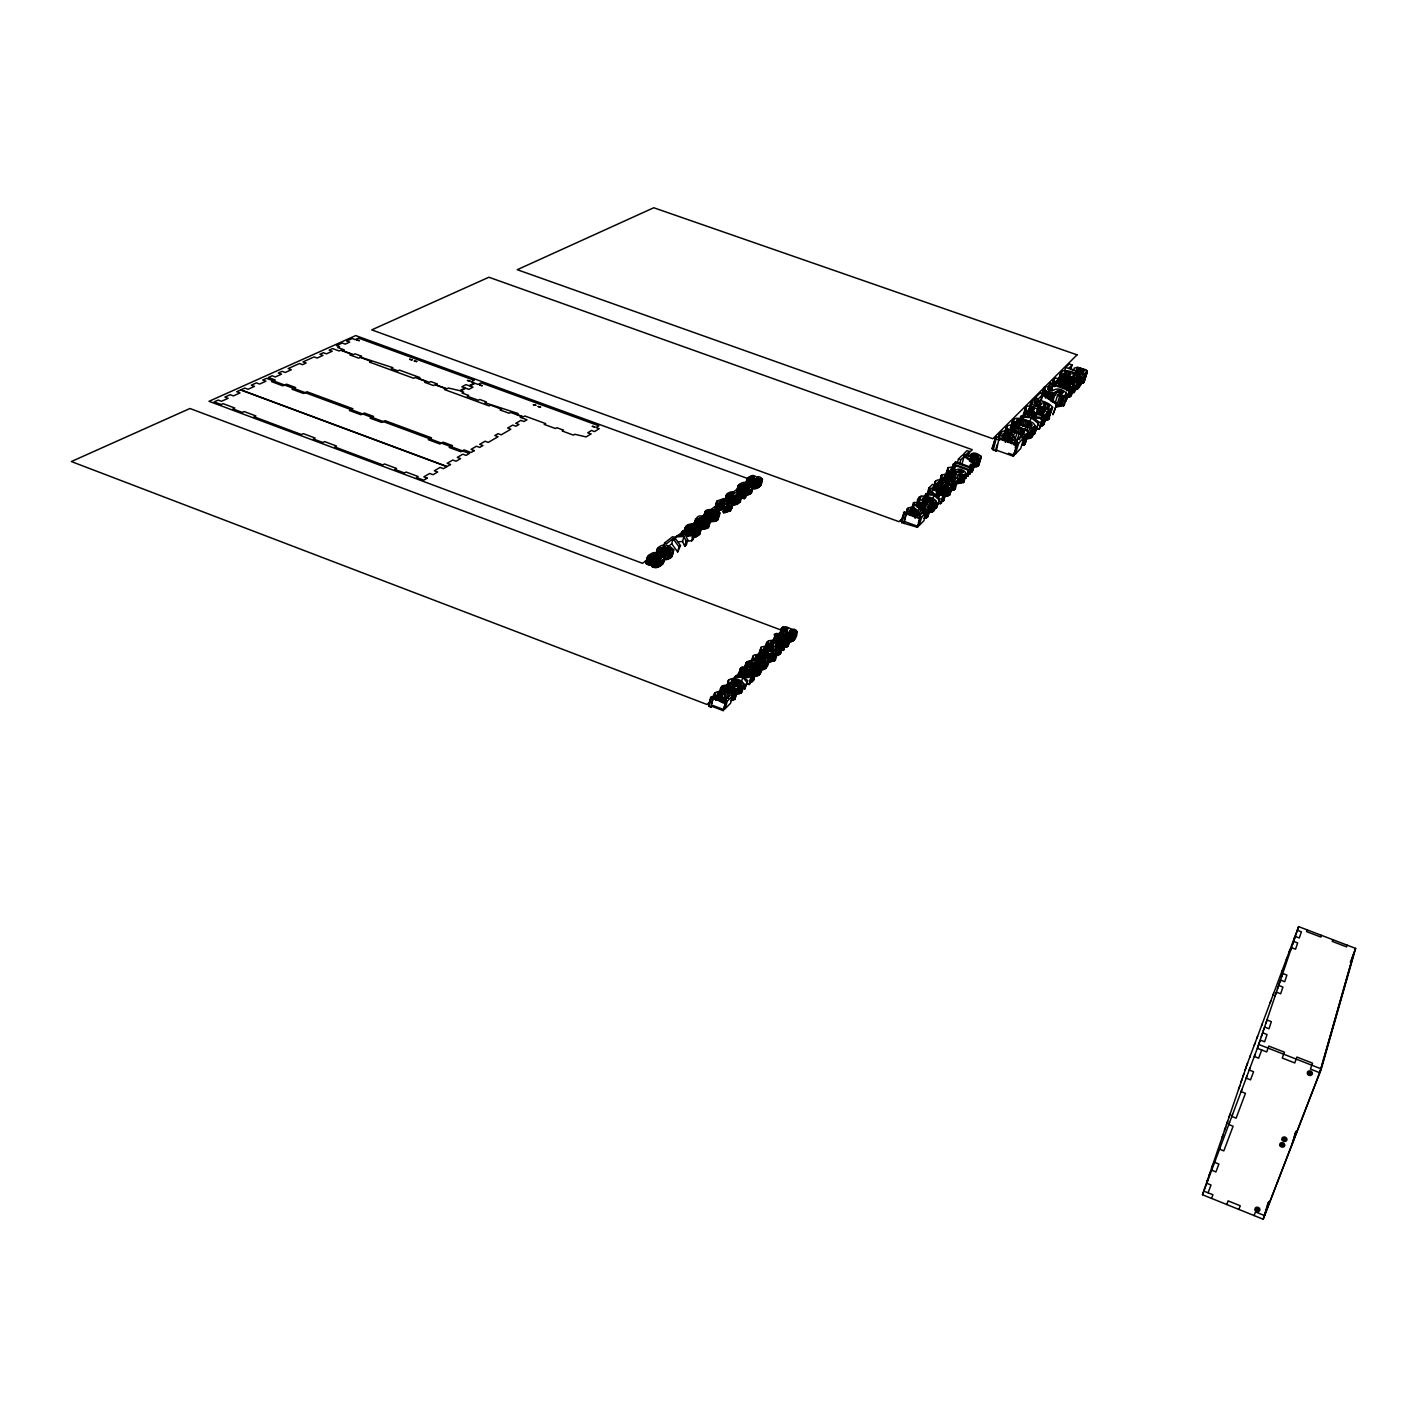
<?xml version="1.0" encoding="UTF-8"?>
<svg xmlns="http://www.w3.org/2000/svg" width="1427" height="1427" viewBox="0 0 1427 1427"><rect width="100%" height="100%" fill="white"/><g stroke="black" fill="none" stroke-linecap="round" stroke-linejoin="round"><path stroke-width="1.5" d="M745.643 492.279C742.807 496.114 732.372 492.333 738.936 488.623M768.6 659.363C765.942 665.178 755.579 661.682 752.796 657.151L754.169 654.993L758.094 654.404L758.861 655.492L756.06 655.938L755.186 657.722L759.307 660.416C756.346 656.581 763.195 655.439 765.639 656.955C772.435 658.846 767.066 671.689 760.555 669.495M739.989 495.419C724.488 507.727 741.915 484.431 739.132 498.986M763.053 651.693L764.051 648.108L767.637 649.463C771.436 646.003 777.626 649.927 777.305 653.102L775.307 660.273L768.814 662.11L767.565 661.04L769.563 653.851L773.345 652.71L768.832 651.015C766.674 653.566 759.146 651.996 761.108 648.09L758.326 654.975L759.628 658.222L761.626 651.033M754.598 676.237C768.261 674.579 759.77 656.135 748.247 661.254C741.184 664.59 753.741 670.03 756.007 665.107L755.133 662.788L758.45 664.393L759.378 666.409L755.65 667.818L754.633 671.457M692.791 524.815L687.975 526.902L688.331 529.132L690.953 530.434C689.687 525.065 700.657 523.299 701.62 528.311C698.641 533.948 687.029 533.662 685.388 527.294L687.921 524.672L692.487 523.62L691.917 528.186M926.48 512.168L921.699 516.966L916.455 513.97L915.385 509.921C913.851 507.37 907.572 508.761 910.533 511.936L908.214 511.776L907.233 509.047C912.745 504.088 918.524 510.474 920.165 515.129L924.018 511.276L926.48 512.168L923.965 520.659L919.184 525.493L917.775 524.922M724.488 499.646L720.92 500.966L724.131 502.143C726.361 498.826 736.439 500.502 731.819 504.98L732.782 505.319L730.606 505.907L728.02 511.579L723.81 512.828L722.954 511.758L724.274 506.817L728.751 505.229L724.72 503.749L723.418 508.672C718.976 512.347 700.033 505.247 707.328 515.361C731.819 519.571 710.396 510.616 717.103 500.948L723.846 498.576L723.614 502.91M946.065 486.821L949.758 485.198L944.656 482.076C949.633 488.052 933.062 486.393 935.541 481.131C940.375 476.368 960.353 486.803 947.296 487.927L946.065 486.821L944.852 490.959M944.835 496.204L949.508 495.169L952.059 485.144M667.015 550.697L667.907 547.237L671.243 549.663L670.244 551.732L665.945 553.194L663.073 563.594L660.416 565.966L656.081 567.589L652.193 566.751L653.227 559.152C640.652 561.935 653.53 547.344 658.15 554.728C671.939 552.071 660.344 567.232 653.013 560.847L652.888 560.062M666.908 553.319L666.855 554.229L668.692 547.469M774.237 642.542C762.642 650.355 776.217 632.946 773.238 646.11C799.37 653.887 764.48 628.522 765.621 647.965M743.592 668.157L741.576 675.453C751.423 680.019 746.375 659.524 742.504 671.207L740.559 671.136C737.991 660.237 768.903 673.722 749.692 675.096L748.676 673.954L747.677 677.611M710.468 520.712C692.256 535.464 690.686 504.623 710.468 520.712L708.06 527.847L700.354 529.274M717.817 513.06C716.408 517.127 707.846 516.146 707.114 512.079C712.608 506.728 723.346 512.543 715.676 521.194L710.022 521.568M782.87 643.131L781.193 645.236C779.659 640.83 786.598 637.958 783.869 634.533L788.061 637.994L784.493 639.296L780.587 653.477L775.289 655.546M696.644 522.389L695.341 527.419L693.95 524.387L695.912 522.443M1041.692 393.923L1044.403 386.913L1050.361 386.325L1052.074 387.573L1048.56 388.358L1053.643 390.16C1058.709 386.878 1065.969 391.319 1067.396 394.976L1064.15 405.357L1056.372 406.802L1059.601 396.367L1067.396 394.976M747.266 669.566L746.018 670.993C750.352 668.942 759.788 671.225 748.676 673.954M767.102 642.596L768.618 644.861L773.238 646.181M1064.471 371.466L1065.719 367.435L1069.215 363.939L1072.087 364.955L1069.108 367.952L1073.978 370.217L1074.139 368.202L1077.492 367.185L1085.893 369.754L1087.231 372.055L1083.735 382.632L1079.615 383.899M1083.735 382.632L1087.089 370.949M727.164 497.006L731.694 497.274C735.369 506.549 749.924 491.423 735.726 492.957C732.872 490.531 727.984 492.101 726.272 495.205C728.698 500.378 721.991 503.285 727.217 497.773M735.797 693.718C738.08 694.414 743.735 693.201 741.112 689.972M743.806 684.728C742.664 679.234 731.302 676.041 728.127 680.929C729.268 684.229 733.264 685.263 736.314 686.066C742.718 688.831 746.66 679.216 741.772 692.113M730.57 700.514L735.083 698.802L734.441 696.644L736.475 689.223C731.873 684.55 718.994 682.052 719.922 692.47M736.475 689.223L737.135 691.382L734.673 699.408M1078.17 376.55L1079.436 372.518L1084.413 370.913C1083.432 367.863 1074.906 367.114 1076.903 371.43L1065.719 367.435M749.318 478.758C751.173 485.537 759.057 471.731 749.318 478.758L748.016 485.965C746.606 491.637 733.05 488.284 740.221 483.807C746.963 478.527 760.145 489.639 746.82 490.656L745.518 495.49L751.369 493.118L752.083 487.071M796.748 631.501C796.944 638.618 775.485 630.181 782.995 627.131C787.615 625.436 789.969 630.056 794.304 629.236C800.583 631.519 794.571 644.094 788.328 641.472L790.308 634.426M721.438 686.886C722.704 692.541 731.98 694.45 736.724 691.97M1060.743 379.332L1056.515 380.563L1063.008 384.541C1057.621 378.191 1072.48 380.403 1074.37 384.273C1070.892 390.659 1058.281 384.648 1053.679 380.51L1053.839 378.904L1055.873 378.066L1060.743 379.332L1058.852 385.486M1066.326 397.241L1070.161 396.724L1071.178 394.512M762.5 479.454C761.768 483.557 752.475 486.161 752.261 481.077C741.808 483.307 750.87 471.623 756.078 476.921C767.476 474.602 760.841 492.832 751.44 487.856M794.411 631.626C790.469 625.008 786.491 638.386 794.411 631.626L791.824 641.472M1072.89 389.5C1080.043 391.729 1085.287 378.155 1079.169 374.855C1074.281 372.233 1068.662 370.199 1063.044 370.717C1056.426 374.249 1071.499 379.778 1073.96 375.337L1072.052 372.893C1076.333 372.715 1081.898 379.19 1074.46 378.066L1073.193 382.133M783.173 638.137C754.223 631.483 806.576 631.822 785.456 640.384L784.493 639.296M716.425 700.033L717.442 696.287C720.528 684.246 721.812 701.531 727.235 701.121L732.622 695.77L730.428 694.931L726.075 699.248L724.577 697.518L724.88 694.075C721.331 688.956 711.645 691.471 713.268 698.98M783.459 647.483L787.151 646.823L788.275 644.433M651.55 565.288L651.871 564.396C649.517 566.02 643.684 563.772 646.984 560.811M1045.206 408.176L1046.847 409.513C1062.277 408.3 1038.25 396.831 1032.31 400.684C1028.296 405.464 1042.12 409.46 1044.76 405.232L1042.834 402.61C1047.489 402.414 1052.965 409.353 1045.206 408.176L1043.904 412.421M664.607 558.403L665.107 559.652C668.442 559.919 675.06 556.369 671.118 552.802M667.907 547.237C670.387 554.425 652.175 554.015 658.578 547.469C665.91 539.781 682.267 552.891 666.463 554.461L665.945 553.194M759.681 674.311L762.571 662.253M714.784 693.361L715.266 696.233L717.442 696.287M973.071 466.95L977.566 466.397L978.44 463.811M972.465 455.498L972.661 457.05L970.895 457.211L963.778 453.804L967.024 450.629L969.325 451.449L966.543 454.161L970.36 456.051L970.253 455.07C974.302 448.684 988.287 459.886 975.479 458.977L974.641 457.96C985.825 457.264 968.665 449.38 971.163 459.94M1258.596 1209.365L1257.9 1208.063M663.073 563.594L662.717 560.615M740.738 667.907L738.151 677.504L739.935 674.382M645.932 562.72L647.394 556.887M646.021 563.255L647.733 556.245M646.342 563.754L648.322 555.585M648.233 558.367L649.124 554.889M646.877 564.164L648.233 558.938M647.644 564.521L648.982 559.295M648.661 564.789L649.998 559.562M650.213 559.081L651.104 555.602C659.506 549.734 654.797 563.576 653.12 567.25M649.695 564.86L651.033 559.634M651.408 558.26L652.3 554.782M650.766 564.735L653.405 554.3M653.084 559.366L654.422 554.158M651.675 566.091L653.227 559.152M653.548 559.402L654.886 554.193M652.193 566.751L653.548 561.507M654.012 559.527L655.35 554.318M654.832 557.975L657.258 548.86M655.1 558.207L655.992 554.746M656.206 554.229L657.793 548.164M656.634 554.764L657.508 551.304M657.704 550.911L658.578 547.469M654.065 567.518L655.403 562.274M655.689 561.114L656.581 557.636C673.045 550.697 649.927 568.642 656.581 557.636M657.276 555.228L658.168 551.767M655.047 567.625L656.402 562.381M656.67 561.881L658.025 556.655M658.168 555.638L659.06 552.178M659.524 551.732L660.398 548.271L665.571 546.719L665.25 551.874M656.081 567.589L657.437 562.345M659.113 555.924L660.005 552.463M659.345 556.066L658.008 561.293L659.791 561.132M660.665 550.983L661.539 547.54M657.169 567.411L658.507 562.167M658.614 561.132L660.986 552.606M659.22 561.096L660.558 555.888M661.45 552.195L662.788 547.023M658.257 567.072L659.595 561.828M660.237 559.402L662.003 552.624M663.698 546.398L664.59 542.973L672.616 536.677L674.579 537.408L680.501 545.613L677.647 551.981L671.725 543.741L673.062 538.603L678.984 546.826L677.647 551.981M660.772 559.545L661.664 556.084M662.788 551.928L664.126 546.755M659.345 566.59L660.683 561.364M662.146 555.959L663.038 552.499M660.416 565.966L661.753 560.74M663.18 555.709L664.072 552.249M664.233 551.892L665.571 546.719M661.468 565.181L662.824 559.955M664.161 555.335L665.053 551.874M665.178 551.036L666.052 547.593M662.396 564.361L664.625 555.852M665.089 554.853L665.981 551.393M663.501 562.88L665.018 556.994M665.963 554.247L666.855 550.786M665.107 559.652L667.711 549.93M666.855 559.42L668.193 554.229M669.941 548.075L668.603 553.23L667.354 552.624M669.923 552.267L670.815 548.824M668.407 558.992L669.762 553.801M670.351 553.105L671.243 549.663M674.222 540.405L676.755 535.714L683.462 535.25L681.838 531.718L683.462 530.452L685.549 535.071L694.574 534.412L692.969 535.696L686.012 536.195L687.689 539.905L686.351 545.007L684.728 546.327L682.588 541.475L683.908 536.374L675.114 536.998M669.798 558.385L671.136 553.194M670.993 557.582L672.349 552.392M671.778 556.815L673.651 549.234M672.26 556.031L673.776 550.055M680.964 535.107L681.838 531.718M682.588 533.841L683.462 530.452M685.834 526.331L684.122 533.341L685.388 527.294M686.762 525.404L684.675 534.358L686.779 535.946L688.099 530.88M685.21 534.947L686.53 529.863M685.905 535.464L687.975 526.902M687.814 529.488L688.706 526.117M688.224 530.63L689.544 525.582M684.728 546.327L686.066 541.208L687.689 539.905M690.507 525.172L689.187 530.238L691.471 529.863M687.796 536.391L689.116 531.308M690.276 529.97L691.596 524.922M691.613 526.991L692.487 523.62M689.776 535.179L690.65 531.789M690.989 530.505L691.881 527.134M691.292 535.482L692.933 528.543C695.698 524.726 702.245 527.152 698.053 532.093M693.879 525.136L695.645 518.661M694.093 525.921L695.413 520.891M692.737 531.201L693.629 527.829M695.003 523.013L695.877 519.678M693.397 532.217L694.717 527.169M694.592 526.706L695.912 521.676M692.773 535.607L693.665 532.217M686.423 541.172L691.631 540.797L692.969 535.696M694.628 531.825L695.948 526.777M696.893 523.709L698.195 518.697C718.53 513.934 700.318 532.253 698.195 518.697M695.127 532.182L693.237 539.495L691.631 540.797M696.751 526.367L698.855 518.286M695.859 531.718L697.179 526.67M699.605 517.965L698.302 522.978L705.866 524.119M692.327 537.301L695.217 537.016L697.749 526.741M696.947 531.932L698.267 526.884M699.159 522.764L700.461 517.751M697.357 532.128L698.677 527.08M695.217 537.016L696.519 536.623L698.98 527.33M700.122 522.657L701.442 517.644M699.355 527.33L700.247 523.959M696.519 536.623L699.034 530.987M701.156 522.657L702.459 517.644M697.714 536.053L700.14 530.238M700.8 527.598L701.674 524.244M702.173 522.746L703.475 517.751M704.974 511.776L703.582 517.484L705.33 511.098M698.802 535.303L700.978 528.846M704.242 516.592L705.99 510.438M699.533 534.626L701.638 527.722M703.19 522.96L704.51 517.965M704.742 517.377L705.616 514.059M701.834 529.399L703.172 524.369M704.207 523.281L706.365 514.755M706.989 514.451L707.863 511.134M703.386 529.363L704.706 524.333M707.631 514.041L708.488 510.723M705.134 523.673L707.328 515.361M708.363 513.72L709.237 510.42M706.294 522.443L707.168 519.107M704.831 529.185L706.151 524.155M706.847 522.924L707.721 519.589M707.667 519.232L708.559 515.896M710.093 510.206L708.791 515.183L713.785 515.7L715.088 510.741M707.221 523.441L708.095 520.106M706.08 528.882L707.4 523.852M709.736 515.076L711.056 510.099M709.041 519.642L709.915 516.324M707.168 528.418L709.736 519.143M710.753 515.058L712.055 510.099M708.06 527.847L709.397 522.835M708.72 527.169L711.342 516.592M711.752 515.165L713.072 510.206M712.769 515.379L714.071 510.42M711.502 521.693L712.804 516.717M715.248 508.44L717.103 500.948M715.409 508.904L716.8 502.429M715.765 509.332L717.799 501.216M713.018 521.676L714.338 516.681M714.695 516.092L715.997 511.134M716.3 509.707L717.603 504.783L716.711 503.981M715.409 516.52L716.729 511.562M717.014 510.045L717.603 504.783M714.445 521.497L715.748 516.52M718.762 505.158L719.636 501.876L722.793 503.035L719.315 503.999L719.636 501.876M716.408 515.343L717.282 512.025M717.781 510.26L719.083 505.336L724.72 503.749M716.764 515.843L717.638 512.543M718.566 510.367L719.868 505.443M719.351 510.367L720.653 505.443M715.676 521.194L718.066 515.789M718.387 514.897L719.262 511.597M721.723 503.481L722.579 500.217M716.746 520.766L719.761 512.347M720.136 510.26L721.456 505.319M717.638 520.195L719.993 513.131M720.956 510.028L722.258 505.104M722.972 501.84L723.846 498.576M721.759 509.689L723.079 504.766M724.898 500.609L726.539 494.652M725.023 501.091L727.021 494.081M725.344 501.519L726.646 496.632M726.414 498.344L727.716 493.474M726.575 502.215L727.877 497.327M723.81 512.828L725.13 507.887L724.274 506.817M728.698 497.381L729.554 494.134C739.775 489.515 726.521 501.198 729.554 494.134M727.931 500.841L728.805 497.577M725.273 512.578L726.575 507.637L730.606 505.907M727.288 505.033L728.145 501.769L730.963 502.803L730.018 504.32L726.022 502.857L728.145 501.769M729.732 496.685L730.588 493.439M728.894 500.913L729.75 497.648M728.252 504.926L729.126 501.662M730.267 497.898L731.552 493.028M726.664 512.15L727.984 507.227M728.715 504.98L729.589 501.715M729.857 500.806L730.713 497.559M729.161 505.104L730.035 501.84M731.177 497.773L732.461 492.904M730.606 501.305L731.462 498.059M728.02 511.579L729.322 506.639M730.749 502.001L731.623 498.754M731.605 497.827L732.907 492.957M732.015 497.934L733.317 493.064M732.39 498.112L733.674 493.243M731.284 502.589L732.14 499.325M733.068 496.685L733.924 493.439M732.8 500.181L733.656 496.917M733.014 499.771L731.195 509.207L733.032 502.001M729.286 510.83L730.285 511.187L731.587 506.264M733.353 500.877L734.655 495.99M731.641 508.565L733.888 500.021M732.782 505.319L730.285 511.187M736.617 491.602L738.134 485.626M731.712 504.676L733.478 505.033L735.904 495.151M736.831 492.119L738.58 485.037M737.955 489.265L739.24 484.449M737.242 492.6L738.526 487.766M733.478 505.033L735.726 500.128M734.602 500.021L737.063 494.67M737.866 493.028L739.15 488.177M737.616 494.545L735.761 499.539M734.423 505.015L736.689 499.985M736.849 499.379L738.151 494.509M738.704 493.385L740.934 485.18L745.5 483.896L744.091 493.225M737.367 499.432L738.669 494.563M735.387 504.873L737.67 499.7M738.294 497.952L739.168 494.705M739.578 493.653L741.915 484.538M738.722 498.148L739.578 494.901M736.35 504.587L738.615 499.307M738.99 498.38L739.864 495.133M740.47 493.796L743.003 484.128M737.313 504.195L739.543 498.772M741.38 493.813L742.664 488.979M738.241 503.66L740.452 498.112M744.198 483.914L742.914 488.73L744.216 488.712L747.195 478.509M739.15 503L742.147 495.026M742.308 493.724L743.61 488.89M739.953 502.286L742.254 495.561M743.217 493.528L744.519 488.694M746.143 483.2L747.641 477.956M742.379 498.023L745.162 491.976L747.017 492.654L745.715 497.506L744.234 498.701L742.379 498.023L743.877 496.828L746.178 487.98M744.716 489.479L746 484.663M746.464 483.628L748.301 477.385M746.981 483.985L747.837 480.792M745.411 492.779L746.927 487.463M744.234 498.701L747.017 492.654M746.803 489.943L747.641 484.395M749.264 481.22L750.103 478.027M748.586 484.538L749.443 481.345M749.817 482.148L751.101 477.367M748.372 484.591L749.55 485.144L748.247 489.96L747.088 489.407M749.514 484.627L750.37 481.416M747.07 495.312L748.372 490.478M750.763 481.755L752.029 476.975M750.013 486.125L751.315 481.327M749.086 490.62L749.55 485.144M751.637 481.63L752.921 476.868M748.462 494.955L749.746 490.121M746.82 490.656L746.267 489.55L750.834 487.285L753.331 476.903M751.351 485.679L752.207 482.487M752.457 481.791L753.741 477.028M753.242 480.364L754.098 477.189M749.674 494.455L750.959 489.622M751.868 486.25L752.725 483.057M753.492 480.578L754.348 477.385M752.457 486.268C753.741 470.214 767.887 483.878 753.741 481.47M750.709 493.778L751.993 488.944M752.457 486.589L753.741 481.791M751.672 491.031L753.581 483.485M751.369 493.118L753.135 486.928M754.259 483.04L755.115 479.847M753.135 488.533L754.437 483.735M755.008 483.824L756.292 479.044M754.027 488.64L755.311 483.842M754.937 488.64L756.221 483.842M756.132 483.361L757.416 478.58M756.667 483.236L757.951 478.473M755.864 488.498L757.166 483.699M757.184 483.218L758.468 478.437M757.701 483.254L758.986 478.491M756.809 488.23L759.467 478.616M759.021 482.005L759.877 478.812M757.737 487.856L759.021 483.057M759.289 482.237L760.145 479.044M758.629 487.338L759.913 482.54M759.503 486.696L760.805 481.916M761.197 481.666L762.054 478.491M760.27 486.036L762.375 478.937M708.541 705.009L711.467 696.626L726.129 702.227L723.186 710.628L710.967 705.955L711.092 707.186L708.987 706.383L709.433 704.135M708.916 705.723L710.575 697.5M708.987 706.383L711.467 696.626M711.467 704.064L712.483 700.318M711.092 707.186L713.001 698.445L725.237 703.101L726.129 702.227M713.732 698.927L715.337 692.612M715.533 699.676L717.496 693.451M716.229 700.407L718.263 692.933M717.175 700.14L719.208 692.666M719.797 693.13L721.848 686.316M718.191 700.14L720.225 692.666M720.51 691.97L721.527 688.26M720.51 693.254L722.544 685.816M721.027 692.755L722.044 689.027M719.208 700.389L721.241 692.916M722.437 689.187L723.453 685.477M719.993 700.818L722.847 689.83M722.972 690.846C721.937 683.355 735.119 686.298 734.53 691.132C731.427 692.969 723.418 691.221 723.988 687.118M720.903 699.498L722.437 693.897M723.471 690.49L724.488 686.762M720.671 701.781L722.437 694.931M722.829 694.289L723.846 690.561M721.188 700.603L722.205 696.858M724.095 690.24L725.112 686.53M721.366 701.263L722.383 697.518M724.381 691.952L725.897 686.387M721.723 701.923L722.758 698.178M724.042 694.967L725.059 691.239M725.308 691.917L728.626 679.698M727.324 685.335L728.323 681.624M722.99 703.154L724.006 699.408M727.824 686.084L728.84 682.391M727.841 686.423L724.452 699.319L725.986 699.819L728.02 692.38M727.378 692.166L729.643 683.176M723.186 710.628L725.986 700.568M728.483 692.452L730.642 683.908M730.874 683.622L731.873 679.912C755.275 682.231 728.483 690.775 731.873 679.912M731.641 683.479L732.657 679.787M723.935 708.077L725.184 708.63L727.235 701.121M728.038 698.338L731.141 687.279M732.55 683.444L733.567 679.751M733.478 680.84L735.565 676.095L741.826 676.202L738.901 672.83L739.971 671.796L743.77 676.202L752.19 676.309L750.156 683.658L744.769 684.657M730.678 693.29L732.212 687.725M733.068 685.37L734.584 679.823M732.087 691.917L733.103 688.206M734.12 685.549L735.636 680.001M731.088 698.659L732.622 693.058M732.818 692.416L734.798 685.709M732.622 695.77L730.57 703.243L725.184 708.63M733.389 692.951L734.406 689.241M735.208 685.816L736.724 680.287M737.884 676.505L738.901 672.83M738.044 676.648L740.238 668.567M731.944 700.461L734.762 689.758M738.954 675.453L739.971 671.796M736.332 686.209L737.848 680.679M739.561 674.793L740.559 671.136M740.952 670.726L741.951 667.069M733.086 700.247L735.137 692.808M737.902 684.817L738.918 681.125M733.995 699.908L737.83 686.298M741.255 674.15L742.861 668.692M735.083 698.802L737.224 690.722M738.794 685.281L739.81 681.589M737.313 693.79L739.347 686.387M739.525 685.781L740.542 682.088M742.361 675.167L744.359 667.854M744.876 666.962L745.875 663.323M744.876 667.515L746.107 662.77M740.078 686.316L741.095 682.623M743.199 675.132L746.571 662.217M741.184 682.784L742.7 677.272L734.477 677.147M738.669 693.736L740.702 686.333M745.483 668.621L747.32 661.664M744.091 675.346L746.089 668.05M746.089 669.12L747.088 665.464M739.81 693.54L741.844 686.137M744.502 676.469L746.927 668.478M744.769 677.54L746.785 670.226M740.702 693.201L742.736 685.798M741.648 690.757L743.681 683.372M748.337 666.159L749.336 662.52L752.742 662.146C757.951 666.641 744.519 666.73 749.336 662.52M741.38 692.701L743.895 684.086M749.3 665.82L750.299 662.182M746.428 677.201L748.319 671.314M748.854 670.333L749.853 666.694M749.924 667.497L752.85 656.313M747.819 675.988L749.336 670.494M751.868 660.986L753.349 655.564M747.677 680.804L744.591 689.223L747.677 680.804L744.644 677.272L751.137 677.361L752.19 676.309M752.243 661.664L753.242 658.043M749.817 670.547L750.834 666.891M748.854 675.506L750.37 670.03M751.244 667.586L752.742 662.146M749.371 675.399L750.887 669.923M750.763 670.636L751.761 666.98M750.388 673.562L751.405 669.905M752.546 666.57L753.545 662.931M750.923 673.633L752.689 666.962M751.458 673.794L753.545 666.837M750.049 680.554L751.583 675.06M754.758 663.716L755.757 660.095M755.828 659.256L756.827 655.653M749.104 684.71L751.137 677.361M751.975 674.026L754.294 666.605M752.386 674.293L753.385 670.636M752.653 674.579L753.67 670.922M753.955 669.887L754.972 666.248M756.756 659.113L758.094 654.404M752.814 674.882L753.813 671.225M754.294 669.049L755.953 663.038M749.55 682.391L751.066 682.124L753.081 674.81M754.526 669.424L756.096 664.376M755.008 668.746L756.007 665.107M757.862 659.113L761.126 647.002L765.978 646.074L767.03 647.144L766.031 650.712M758.611 656.848L760.591 649.66M759.128 655.278L761.108 648.09M751.066 682.124L752.225 681.66L754.259 674.329M754.223 673.865L755.24 670.208M756.899 664.679L757.898 661.058M758.789 657.33L760.769 650.141M755.828 669.12L757.345 663.662M759.128 657.793L761.108 650.605M754.223 676.166L755.222 672.527M752.225 681.66L756.613 668.96L755.65 667.818M753.188 680.929L756.149 671.796M757.434 668.032L758.45 664.393M760.787 656.812L762.286 651.425M759.824 661.914L760.823 658.293C765.746 654.618 768.315 662.734 761.626 661.058L760.823 658.293M756.114 676.184L759.182 665.16M760.609 661.379L761.608 657.776M761.626 657.169L763.106 651.782M760.092 665.642L761.108 662.021M763.944 652.05L761.626 661.129M757.398 675.934L759.414 668.657L761.697 667.051M759.735 670.44L760.734 666.801M763.249 657.597L764.747 652.21M765.871 647.448L767.351 642.096M758.45 675.524L760.466 668.228M766.317 646.93L767.797 641.579M762.749 661.129L763.748 657.526M765.996 649.41L768.368 641.115M759.253 674.917L761.84 666.409M764.016 657.669L765.514 652.264M763.302 661.236L764.301 657.633M766.477 649.838L767.976 644.469M764.747 657.615L766.245 652.228M763.855 661.414L764.872 657.811M767.137 650.23L768.618 644.861M761.929 669.566L763.944 662.324M764.337 661.629L765.336 658.025M765.443 657.472L766.941 652.068M764.711 661.878L767.619 651.818M767.94 650.587L769.438 645.218M763.177 669.477L765.193 662.235M766.852 658.186L768.832 651.015M770.402 645.022L771.383 641.472M768.957 650.89L770.437 645.521M764.266 669.209L766.281 661.985M771.24 644.986L772.239 641.419M765.175 668.799L767.976 658.311M770.419 649.249L771.401 645.664M771.686 645.058L772.667 641.49M771.115 648.215L772.096 644.629M765.942 668.211L768.386 658.828M772.132 645.2L775.2 634.462M771.311 649.231L775.628 633.945M772.881 645.593L773.88 642.043M772.168 649.035L773.166 645.468M774.13 641.865L776.324 633.41M768.814 662.11L770.812 654.904L769.563 653.851M774.718 642.346L776.199 637.031M772.667 650.427L773.648 646.841M770.134 661.985L772.15 654.779L777.305 653.102M775.485 642.792L776.984 637.477M772.756 653.405L773.755 649.838L769.759 650.266L774.219 651.943L773.755 649.838M773.131 653.637L774.13 650.07M777.305 637.78L778.304 634.248L781.568 633.909C786.669 638.172 773.773 638.244 778.304 634.248M771.347 661.7L773.345 654.511M775.467 647.359L776.466 643.791C787.044 642.275 771.329 651.693 776.466 643.791M776.449 643.202L777.929 637.887M778.214 637.459L779.196 633.927M779.927 633.713L781.39 628.433M772.435 661.254L774.433 654.065M775.913 648.768L778.892 638.19M779.766 635.158L781.818 627.934M775.36 651.8L777.911 643.363M778.821 639.118L781.55 630.324M773.398 660.665L775.414 653.477M780.908 632.75L782.371 627.47M776.93 648.714L779.82 638.404M781.033 634.266L782.995 627.131M775.664 654.083L777.287 648.393M775.325 656.919L776.841 651.015M777.447 648.803L778.946 643.452M780.087 639.207L781.568 633.909M774.504 661.076L776.502 653.887M779.748 642.043L780.73 638.493M781.675 634.658L782.674 631.126M776.199 655.617L779.499 643.613M782.87 632.197L783.851 628.683C792.128 625.097 783.548 635.122 783.851 628.683M778.981 647.394L779.98 643.845M781.372 638.208L782.353 634.658M780.141 643.809L781.621 638.475M782.495 634.997L784.582 628.13M777.091 655.546L779.088 648.393M779.338 647.644L780.337 644.094M781.764 638.904L782.763 635.372M779.588 647.929L780.587 644.362M780.961 643.684L782.442 638.368M784.368 631.34L785.349 627.826M777.947 655.368L779.927 648.215M778.714 655.047L780.712 647.912M785.189 631.305L786.17 627.791M781.051 647.252L784.672 634.783M785.617 631.376L786.616 627.862M779.427 654.618L781.425 647.483M781.051 649.499L784.85 636.05M786.063 631.519L787.062 627.987M780.07 654.065L784.779 636.745M786.491 631.697L787.472 628.183M785.938 634.159L786.919 630.627M783.352 645.058L784.333 641.508L786.42 642.293L783.423 650.409L781.336 649.624M784.547 640.687L786.027 635.39M786.812 631.911L787.793 628.397M786.223 635.943L787.205 632.429M783.958 645.7L785.456 640.384M786.652 636.603L787.633 633.071M786.116 639.617L787.115 636.085M787.829 636.817L783.423 650.409M788.489 634.302L789.488 630.788M1309.415 1073.728L1309.469 1074.638L1310.129 1072.854M789.363 633.642L790.344 630.11M788.382 637.655L789.363 634.123M786.152 647.216L788.15 640.117M789.809 635.033L791.272 629.753M787.151 646.823L789.131 639.724M790.29 634.961L791.771 629.682M790.79 634.979L792.27 629.699M787.918 646.253L791.218 634.605M788.31 645.7L790.415 638.012M791.307 635.069L792.788 629.789M790.13 641.722L792.11 634.658M792.342 633.463L793.323 629.949M792.823 633.677L793.804 630.163M791.004 641.651L792.984 634.605M793.18 633.927L794.161 630.413M793.537 634.48L794.411 630.68M792.591 641.187L794.571 634.123M793.287 640.759L795.267 633.713M796.32 630.484L794.411 639.653M793.911 640.224L796.641 630.984M926.462 496.186L928.923 487.891L932.473 484.413L934.863 485.269L931.831 488.248L935.791 490.264L935.72 489.193C940.108 482.219 954.734 494.259 941.089 493.367L940.25 492.279C953.129 489.461 933.187 484.484 936.95 495.472M1309.13 1074.513L1309.701 1073.015M1309.611 1073.318L1308.256 1072.783L1309.808 1072.729M1043.601 387.698L1044.725 388.09C1044.261 392.603 1052.52 394.28 1055.73 391.943L1062.116 394.191L1057.621 395.101L1055.035 403.431M1282.909 1143.741C1280.394 1148.842 1282.944 1141.332 1283.676 1145.257M1284.193 1139.37L1282.962 1138.55L1284.193 1139.37C1283.051 1141.457 1286.316 1137.248 1284.532 1139.335M1319.904 1072.016L1353.295 954.966M1354.294 951.952L1319.832 1072.747L1310.432 1069.073L1312.519 1063.169L1296.875 1057.05L1294.788 1062.954L1282.284 1058.049L1284.389 1052.163L1268.817 1046.08L1266.712 1051.949L1257.365 1048.292L1298.624 926.622L1355.65 948.402L1321.313 1068.93L1263.216 1219.247L1202.479 1194.738L1247.626 1062.919M1281.874 1146.309C1283.016 1143.723 1279.448 1143.384 1283.569 1145.542M1282.588 1144.4L1280.786 1144.204M1258.828 1209.775C1258.65 1208.437 1255.635 1212.29 1257.383 1208.937M1292.22 1143.669L1295.662 1132.093M1292.862 1141.975L1295.966 1131.29M900.972 521.301L904.272 511.972L920.718 517.947L917.418 527.294L901.686 522.621L901.775 520.516M901.489 521.979L904.272 511.972M901.686 522.621L904.183 514.059L903.469 512.757M905.984 513.31L907.233 509.047M906.43 512.614L907.679 508.369M904.308 520.159L906.199 513.756L919.933 518.75L920.718 517.947M906.983 512.204L908.214 507.958M904.058 523.477L906.199 513.756M909.588 513.06L910.818 508.797M909.891 514.969L913.476 502.732C941.891 500.11 926.694 520.623 913.476 502.732M912.228 508.779L914.118 502.304M910.979 515.022L912.834 508.654M912.905 509.546L914.154 505.301M912.103 515.308L913.976 508.94M913.012 515.753L914.885 509.385M913.512 516.289L915.385 509.921M917.329 503.66C916.241 492.921 927.621 495.722 933.169 498.754C940.215 501.323 935.131 515.004 927.871 511.901M914.332 515.147L915.581 510.902M917.668 503.142L919.505 496.846M914.279 516.306L915.528 512.043M918.274 502.839L919.184 497.363M914.404 516.949L915.652 512.685M917.507 507.227L918.738 503.017C945.744 510.902 905.86 508.601 918.738 503.017M914.707 517.591L915.973 513.328M918.952 503.588L921.039 496.132M915.206 518.233L916.455 513.97M918.596 507.352L919.826 503.125M916.758 514.451L918.007 510.206M916.955 515.272L918.203 511.009M917.454 514.541L919.327 508.19M919.737 507.566L920.986 503.356M922.52 501.305L923.768 497.113C950.061 502.679 916.562 505.247 923.768 497.113M1347.07 945.12L1346.553 946.868L1332.247 941.392L1332.782 939.679M920.95 507.887L922.181 503.66M919.166 515.093L921.039 508.743M923.483 501.323L924.732 497.113M922.217 508.315L923.465 504.088M924.964 497.952L926.194 493.778L932.83 494.17L929.155 490.87L930.101 489.943L934.863 494.277L943.764 494.777L941.285 503.107L936.933 503.856M924.571 501.43L925.802 497.238M918.399 522.781L920.29 516.378M917.418 527.294L919.933 518.75M921.467 513.399L922.716 509.171M923.412 508.779L924.66 504.569M925.713 501.644L926.944 497.452M927.925 495.044L929.155 490.87M919.184 525.493L921.699 516.966M923.126 513.684L925.695 505.051M928.87 494.099L930.101 489.943M926.284 504.07L928.139 497.773M924.143 515.968L926.016 509.617M928.174 502.375L929.405 498.201M933.793 486.268L935.167 481.63M932.652 490.906L935.541 481.131M923.501 518.09L924.946 518.09L927.443 509.617M929.369 502.857L930.6 498.665M935.416 483.182L933.579 489.39L935.63 482.701M934.114 489.907L935.934 483.717M924.946 518.09L926.123 517.947L928.62 509.493M929.102 507.691L931.617 499.147M934.828 490.406L936.665 484.217M926.123 517.947L930.119 506.924M931.242 503.838L932.473 499.646M927.015 517.662L930.475 507.62M932.687 499.396L933.918 495.223L925.249 494.705L926.194 493.778M927.657 517.234L931.974 503.642L936.397 502.286M935.737 490.888L937.575 484.681M938.235 485.394L939.465 481.274L942.034 481.363C948.384 486.464 932.473 484.467 939.465 481.274M939.911 480.007L941.535 475.227L944.692 474.299L947.314 475.441L946.101 479.526M937.468 489.265L938.681 485.126M940.018 480.792L941.535 475.227M930.903 512.079L933.383 503.66M936.665 494.295L938.038 489.639M940.482 480.863L942.302 474.727M936.522 495.401L938.36 489.193M939.412 485.323L941.838 477.546L941.124 475.922M1263.216 1219.247L1268.211 1202.319M1268.906 1201.48L1264.625 1215.608L1255.475 1211.915L1254.083 1215.554M932.063 511.936L934.542 503.535M938.556 489.622L939.787 485.483M936.772 496.899L939.216 488.623M932.955 511.651L936.023 501.002M940.821 485.465L942.962 478.491L941.838 477.546M933.579 511.223L936.38 501.68M937.86 496.632L940.304 488.355M938.467 496.614L940.928 488.337M941.802 486.25L943.015 482.148M939.091 496.667L941.552 488.391M943.996 479.561L945.209 475.476L947.314 475.441M945.709 474.388L948.224 467.592L953.165 466.968L954.449 468.002L951.488 468.769L955.501 470.214C959.533 467.235 965.651 470.999 966.275 474.085L963.849 482.183L957.356 483.592L959.782 475.459L966.275 474.085M939.787 498.772L936.362 508.083L939.787 498.772L935.969 495.312L943.764 494.777M940.339 494.723L942.177 488.516M944.942 479.472L946.315 474.37M946.422 473.693L948.224 467.592M946.226 475.673L948.384 468.609L947.51 468.306M941.606 492.85L942.837 488.712M948.134 470.054L945.709 478.188L947.796 479.918L950.204 471.784L948.134 470.054L948.384 468.609M945.976 478.651L948.402 470.518M942.23 493.118L944.888 484.93M946.422 479.097L948.83 470.964M942.748 493.385L945.084 485.323M943.764 491.102L945.958 483.628M947.029 479.526L949.437 471.374M943.14 493.706L945.976 484.306M946.993 481.024C946.315 473.996 956.393 475.904 958.32 480.025C954.734 484.591 947.189 480.703 942.962 478.491M940.357 504.052L942.837 495.722M943.443 494.027L944.674 489.889M945.298 489.176L947.136 483.022M940.518 501.698L942.123 501.483L944.585 493.171M952.201 467.985L953.397 463.953L968.897 469.501L965.776 478.295L968.897 469.501M949.33 478.259L951.149 472.159L950.204 471.784M942.123 501.483L943.39 501.038L948.42 483.753M949.347 480.489L950.56 476.404M949.383 481.791L950.596 477.688C955.573 475.744 957.428 482.611 951.203 480.774L949.579 478.669L950.596 477.688M950.846 476.511L952.059 472.444L957.018 471.713L962.048 473.514L958.284 474.406L957.071 478.473M953.753 466.468L955.644 461.759L971.091 467.289L967.988 476.047L971.091 467.289M943.39 501.038L947.207 490.496M950.4 481.595L951.613 477.51M951.72 476.707L952.933 472.64M946.422 496.204L948.884 487.945M952.54 476.796L953.753 472.729M954.449 470.66L955.252 465.559L968.202 470.214M951.595 481.648L952.808 477.563M957.285 462.99L958.48 458.977L962.672 454.892L964.973 455.712L975.319 463.044L972.144 471.838L975.319 463.044M947.724 496.043L950.186 487.784M953.307 476.796L954.52 472.729M953.414 477.688L951.167 486.036M954.003 476.689L955.216 472.622M948.759 495.704L951.22 487.445M952.808 481.969L954.021 477.884M954.057 478.509L955.876 472.408M949.508 495.169L952.344 485.786M953.343 482.183L954.574 478.099M949.847 494.634L953.842 482.058M953.789 482.433L955.002 478.348M955.216 477.795L957.018 471.713M959.604 463.811L960.799 459.815L964.188 456.497L974.552 463.829M949.936 490.139L952.701 490.246L955.145 482.041M952.701 490.246L953.789 490.05L956.251 481.862M961.798 464.488L964.188 456.497M953.789 490.05L957.909 479.008M954.681 489.693L958.231 479.526M958.712 483.539L961.156 475.405M959.943 483.325L962.369 475.191M968.13 455.409L969.325 451.449M960.995 482.968L963.439 474.852M961.923 482.469L964.349 474.335M963.154 482.897L965.58 474.781M969.7 461.189L970.895 457.211M970.966 461.064L972.768 455.088M971.466 461.046L972.661 457.05M971.163 462.526L973.553 454.571M969.7 468.324L970.913 464.31L973.232 465.148L969.932 474.085L973.232 465.148M972.179 462.294L974.57 454.339M972.768 462.277L975.14 454.321M972.857 463.936L975.747 454.375M973.963 462.455L976.353 454.5M973.678 464.952L975.479 458.977M975.783 458.673L976.978 454.696M976.371 458.923L977.566 454.945M976.871 459.173L978.066 455.213M974.873 466.986L977.281 459.012M977.263 459.458L978.458 455.498M976.371 466.807L978.779 458.834M977.566 466.397L980.831 455.873M978.44 465.773L981.17 456.39M978.779 465.309L981.277 456.872M1017.647 444.207L1016.755 445.117L998.989 438.82L996.224 451.324L992.122 448.649L995.475 437.554L996.385 436.644L1017.647 444.207L1013.366 456.212L995.636 449.897L997.312 444.35M996.385 436.644L992.122 448.649M992.853 449.469L995.475 437.554M993.174 450.236L996.207 438.374M998.615 436.947C1001.237 424.675 1014.222 434.575 1016.595 440.836L1020.911 436.359L1024.087 437.5L1018.735 443.066L1015.346 454.125L1013.527 453.394M998.543 437.982L1000.22 432.47M999.185 437.5L1000.844 432.006M999.15 438.981L999.738 433.273M1000.541 435.342L1001.665 431.667M1002.236 437.268L1003.359 433.594L1008.122 433.326L1010.013 434.522L1011.832 439.355L1018.735 443.066M1002.271 439.498L1004.198 433.077M1004.751 432.06L1006.766 425.959L1010.048 425.05L1018.04 426.263L1026.994 430.472L1028.582 432.952L1024.889 444.51L1021.625 445.456M1005.375 430.954L1006.766 425.959M1003.074 440.461L1005.339 432.845M1005.857 430.936L1007.516 425.478M1005.322 433.594L1006.41 426.584M1004.447 440.265L1006.677 432.934M1006.802 432.684L1007.908 429.028L1006.98 428.118M1005.339 442.477L1009.228 429.991L1007.908 429.028M1010.048 430.133L1011.154 426.495C1014.775 426.013 1027.886 428.938 1023.801 433.023C1020.18 433.54 1006.963 430.579 1011.154 426.495M1011.547 425.228C1011.44 413.741 1024.8 419.27 1030.722 421.857C1039.266 423.73 1034.432 440.675 1026.512 438.428M1007.07 441.211L1009.299 433.879M1011.351 426.423L1013.562 419.199M1012.1 425.942L1014.294 418.717M1009.692 434.557L1010.798 430.9L1009.228 429.991M1011.029 430.044L1013.206 419.806M1007.783 441.853L1010.013 434.522M1008.675 441.193L1010.352 435.681M1011.689 431.899L1013.348 426.441M1013.598 425.817L1014.704 422.196L1013.776 421.304M1008.764 442.548L1010.441 437.037M1009.549 441.496L1010.673 437.821M1011.511 435.413L1012.617 431.775L1010.798 430.9M1010.031 442.263L1011.137 438.588M1013.045 432.078L1014.722 426.619M1015.525 423.89C1016.06 415.596 1030.419 420.894 1031.703 425.621C1027.03 427.083 1017.933 425.068 1016.613 420.287M1014.9 426.78L1017.148 419.93M1010.708 443.03L1011.832 439.355M1012.189 438.606L1013.313 434.932M1016.791 423.32L1017.879 419.716M1012.528 439.57L1016.167 426.905M1016.47 427.672L1017.576 424.051L1014.704 422.196M1017.754 423.248L1018.86 419.627M1011.636 443.779L1012.76 440.105M1016.042 432.773L1017.719 427.315M1018.414 425.085L1020.055 419.681M1020.376 419.377L1021.482 415.792L1029.723 416.452L1024.764 412.474L1025.835 411.422L1032.274 416.63L1043.315 417.487L1040.015 428.189L1038.981 429.277L1034.718 428.956M1014.668 440.604L1016.898 433.291L1024.978 434.504L1028.582 432.952M1019.752 425.264L1021.411 419.859M1017.683 433.309L1019.342 427.85M1022.107 418.2L1025.799 406.98L1027.172 406.124L1031.293 405.964L1037.144 409.014L1044.653 410.048L1047.489 413.063L1043.975 424.354L1041.014 426.352L1039.926 426.495L1043.226 415.81L1047.489 413.063M1014.169 445.278L1015.293 441.603M1023.141 417.843L1026.423 406.481M1021.197 425.549L1022.856 420.144M1024.532 415.15L1025.799 406.98M1016.809 441.139L1019.056 433.826M1024.194 416.773L1025.835 411.422M1015.203 447.864L1016.898 442.334M1019.235 433.897L1020.894 428.439M1025.852 413.901L1026.156 409.799M1013.366 456.212L1016.755 445.117M1022.731 425.959L1024.372 420.555M1021.126 432.684L1022.231 429.063M1026.851 414.401L1027.939 410.851L1026.941 410.334M1019.467 439.712L1021.143 434.218M1029.688 406.624L1031.115 401.808M1028.35 411.69L1029.652 407.426C1041.3 406.463 1026.441 415.025 1029.652 407.426M1030.223 405.464L1031.525 401.237M1021.696 435.128L1023.355 429.688M1024.336 426.477L1025.995 421.072M1030.365 407.034L1032.31 400.684M1028.082 414.882L1030.615 407.141M1022.071 438.107L1023.195 434.45M1023.159 433.951L1024.283 430.33M1024.64 430.579L1027.529 421.661M1030.437 411.404L1031.739 407.159M1029.545 415.328L1030.633 411.761L1034.29 411.921L1036.573 414.294L1043.226 415.81M1031.061 411.529L1032.363 407.284M1034.004 402.004L1035.306 397.794L1040.176 392.924L1057.104 403.145L1052.948 414.597L1057.104 403.145M1031.703 411.725L1033.023 407.48M1024.978 434.504L1020.715 448.47L1015.346 454.125M1027.208 427.672L1028.867 422.267M1030.883 415.578L1031.971 412.011M1032.345 411.993L1033.647 407.73M1026.709 430.954L1027.832 427.333L1033.041 427.511L1035.164 426.102M1029.563 423.088L1031.204 417.719L1020.412 416.862L1021.482 415.792M1032.845 412.26L1034.147 408.015M1035.057 405.75L1036.359 401.522L1039.534 401.7L1041.835 404.233L1039.462 405.589L1035.717 404.769L1034.04 403.038L1036.359 401.522M1023.07 445.331L1026.423 434.379M1028.867 426.495L1029.973 422.891M1031.56 417.397L1033.647 410.601M1026.851 435.039L1027.957 431.4M1024.158 445.01L1027.511 434.076M1029.777 427.119L1030.883 423.516M1032.649 417.255L1034.29 411.921M1029.848 427.565L1024.889 444.51M1036.484 405.696L1037.786 401.486M1032.97 418.093L1034.611 412.742M1030.437 427.725L1031.543 424.122M1030.793 428.278L1031.899 424.675M1034.29 417.112L1035.396 413.562M1028.278 438.481L1031.614 427.636M1038.232 405.91L1039.534 401.7M1041.853 395.208L1043.761 388.982M1037.215 410.994L1041.442 410.066L1044.243 412.385C1043.012 415.328 1037.161 414.954 1036.644 411.85L1038.606 406.749M1040.337 401.201L1042.263 394.904L1056.212 404.091M1035.485 417.861L1036.573 414.294M1042.495 395.44L1044.725 388.09M1036.894 414.526L1038.196 410.262M1041.264 400.256L1042.548 396.082M1029.705 438.357L1033.041 427.511M1039.552 406.856L1040.836 402.628M1043.298 393.906L1044.582 389.749M1038.571 411.172L1039.873 406.927M1043.69 394.458L1044.974 390.285M1038.053 414.169L1039.373 409.906M1030.776 438.035L1034.111 427.208M1031.489 437.554L1035.057 425.389M1038.713 414.115L1040.015 409.87M1044.296 394.976L1045.581 390.82M1039.748 411.226L1041.068 406.98M1045.081 395.493L1046.366 391.319M1039.409 414.169L1040.711 409.924M1040.836 411.154L1042.138 406.927M1040.14 414.312L1041.442 410.066M1048.221 387.752L1050.272 382.864L1069.982 389.749L1066.005 400.862L1069.982 389.749M1038.927 422.053L1034.557 433.933L1038.927 422.053L1033.754 417.879L1042.299 418.557L1043.315 417.487M1045.438 398.062L1047.364 391.819M1048.988 386.985L1050.272 382.864M1041.746 410.958L1043.048 406.713M1040.925 414.561L1042.245 410.298M1042.691 410.78L1044.635 404.447M1041.656 414.847L1042.959 410.601M1043.083 410.173L1044.386 405.946M1047.275 396.438L1048.56 392.282M1043.458 409.46L1044.76 405.232M1040.943 419.377L1042.049 415.81M1042.209 415.168L1043.529 410.905M1044.065 410.102L1046.027 403.77M1052.181 383.756L1053.839 378.904M1042.638 415.507L1043.94 411.244M1048.453 396.813L1049.737 392.639M1052.412 384.63L1053.679 380.51M1038.981 429.277L1042.299 418.557M1053.394 382.472L1054.66 378.369M1048.899 399.15L1050.825 392.889M1053.251 385.611L1054.517 381.491M1041.014 426.352L1044.314 415.667M1046.401 408.889L1047.703 404.662M1052.091 390.142L1052.751 384.773L1069.215 390.534M1049.915 399.275L1051.842 393.031M1041.978 426.049L1045.26 415.364M1047.596 409.799L1048.916 405.571M1050.843 399.292L1052.769 393.049M1054.731 386.699L1055.998 382.579M1042.798 425.603L1047.097 411.779M1043.494 425.014L1047.436 412.421M1051.057 401.272L1053.625 392.942M1043.565 420.127L1045.527 420.18L1048.809 409.585M1056.979 383.399L1058.245 379.314M1051.842 401.041L1054.41 392.728M1059.03 378.137L1060.921 372.037M1058.78 379.653L1061.296 371.537M1058.103 383.346L1060.992 373.143M1052.502 402.325L1055.73 391.943M1060.136 377.12L1062.027 371.038M1045.527 420.18L1047.115 420.02L1050.397 409.424M1059.565 379.832L1061.456 373.731M1055.374 395.368L1057.514 390.677L1061.01 390.82L1063.24 392.675L1056.658 391.212M1059.637 382.454L1062.152 374.32M1047.115 420.02L1048.346 419.645L1051.699 408.514M1048.346 419.645L1052.787 407.177M1060.546 383.025L1063.079 374.891M1060.207 385.558L1061.492 381.455M1063.561 376.157L1064.81 372.09L1068.894 372.019C1074.745 375.319 1066.147 376.96 1064.007 373.892L1064.81 372.09M1061.688 383.578L1064.221 375.426M1064.667 374.659L1065.915 370.61M1064.613 375.89L1065.88 371.841M1063.686 382.061L1065.577 375.961M1065.969 375.872L1067.235 371.823M1063.721 386.075L1065.006 381.972L1069.126 382.293L1071.409 384.22L1069.233 385.647L1066.165 385.415L1063.918 383.025L1065.006 381.972M1060.957 395.529L1062.259 391.373M1065.024 382.49L1066.914 376.371M1058.049 406.766L1061.278 396.349M1067.628 376.086L1068.894 372.019M1064.917 385.896L1066.201 381.794M1066.914 380.741L1068.181 376.674M1070.839 368.969L1072.087 364.955M1059.512 406.57L1062.74 396.153M1068.894 376.96L1070.161 372.911M1066.344 386.003L1067.628 381.901M1068.109 380.938L1069.376 376.853M1060.778 406.178L1064.007 395.778M1067.093 386.164L1068.359 382.061M1069.233 380.991L1070.5 376.924M1061.831 405.607L1065.059 395.208M1066.486 390.873L1067.753 386.753M1067.842 386.396L1069.126 382.293M1064.97 397.384L1066.254 393.228M1068.52 386.663L1071.516 376.871M1069.091 386.949L1072.373 376.692M1063.4 406.16L1066.629 395.761M1068.252 391.069L1069.519 386.949M1071.178 382.507L1073.068 376.407M1071.088 384.113L1073.817 374.623M1071.427 383.471L1073.96 375.337M1067.878 397.259L1071.071 386.985M1071.945 384.131L1076.457 369.647M1075.262 374.802L1076.761 369.201M1075.637 375.462L1077.635 368.63M1069.144 397.081L1072.355 386.806M1072.801 385.504L1075.03 380.42L1077.956 381.455L1074.781 391.658L1073.817 392.657L1070.892 391.622M1074.816 380.938L1076.707 374.855M1076.957 374.445L1078.83 368.398M1070.161 396.724L1073.354 386.449M1070.91 396.171L1074.37 384.273M1074.799 383.381L1076.065 379.314L1074.46 378.066M1077.653 374.445L1079.525 368.416M1071.267 395.636L1074.567 384.844M1076.618 379.743L1077.884 375.693M1078.366 374.534L1080.257 368.487M1079.115 374.677L1081.006 368.648M1073.817 392.657L1077.92 379.386L1081.666 377.852M1080.524 372.911L1081.791 368.897M1079.311 377.745L1080.578 373.696L1079.436 372.518M1076.243 389.446L1079.418 379.261M1081.291 373.214L1082.54 369.183M1081.916 373.535L1083.182 369.504M1077.385 389.107L1080.542 378.53M1082.433 373.874L1083.682 369.843M1078.17 388.572L1082.754 373.803L1086.892 372.554M1081.398 383.738L1084.538 373.642M1085.358 374.373L1086.607 370.36M1082.772 383.31L1085.929 373.232M1084.074 382.115L1087.303 371.519M1321.366 935.309L1320.831 937.04L1306.579 931.599L1307.15 929.887M1043.975 424.354L1043.815 422.428M1255.011 1054.392L1254.315 1056.462L1258.65 1058.174L1261.718 1050.004M1293.879 939.465L1294.45 937.735M1229.521 1122.371L1228.79 1124.53L1233.089 1126.224L1223.813 1150.911L1219.55 1149.199L1220.299 1147.023M1270.191 1002.753L1270.797 1000.951M1232.553 1114.291L1231.822 1116.431L1236.121 1118.144L1245.45 1093.314L1241.133 1091.601L1241.847 1089.497M1273.009 995.225L1273.615 993.442M1281.66 972.126L1282.249 970.36M1246.895 1076.047L1246.181 1078.134L1250.516 1079.847L1253.566 1071.731L1249.231 1070.018L1249.927 1067.949M1286.333 959.604L1286.922 957.856M1289.152 952.059L1289.74 950.328M1207.527 1181.074L1206.778 1183.286L1211.006 1184.999L1208.08 1192.811M1249.713 1057.496L1250.337 1055.641M1212.415 1168.017L1211.666 1170.229L1215.929 1171.924L1218.872 1164.057L1214.609 1162.345L1215.358 1160.151M1254.279 1045.313L1254.904 1043.476M1257.009 1037.982L1257.633 1036.145M1261.593 1025.728L1262.217 1023.908M774.825 658.721L774.237 659.88L775.307 660.273M746.125 485.394C745.929 488.623 737.848 488.569 740.934 485.18M1244.986 1070.304L1246.253 1066.914M1246.36 1066.308L1298.624 926.622M1242.703 1077.01L1243.969 1073.603M1293.968 940.001L1295.306 936.433L1299.319 937.967L1301.37 931.813L1297.375 930.279M1240.848 1082.433L1242.132 1079.026M1292.291 944.977L1293.629 941.392L1297.642 942.944L1295.555 949.223L1291.506 947.671L1290.169 951.256M1238.511 1089.283L1239.795 1085.84M1228.879 1117.484L1230.181 1113.988M1281.41 977.174L1282.766 973.517L1286.904 975.105L1284.692 981.722L1280.536 980.117L1279.163 983.792M1224.42 1130.487L1225.739 1126.973M1226.417 1124.672L1227.719 1121.176M1277.361 989.143L1278.735 985.451L1282.909 987.056L1280.661 993.798L1276.469 992.175L1275.078 995.885M1221.922 1137.818L1223.242 1134.287M1208.937 1175.83L1210.292 1172.227M1211.577 1168.089L1212.932 1164.503M1263.252 1030.865L1264.679 1027.101L1268.978 1028.778L1271.35 1021.661L1267.069 1019.984L1265.66 1023.748M1206.796 1182.073L1208.152 1178.47M1261.307 1036.626L1262.734 1032.845L1267.051 1034.521L1264.625 1041.781L1260.291 1040.087L1258.864 1043.904M1202.479 1194.738L1258.792 1044.475L1321.313 1068.93M1211.559 1198.395L1212.932 1194.756L1203.835 1191.099M1226.721 1204.513L1228.094 1200.874L1240.259 1205.779L1238.868 1209.418M1350.299 962.333L1355.65 948.402M1265.303 1213.325L1320.439 1070.642M715.284 507.905L715.801 505.872M692.933 528.543L693.201 530.933L698.927 528.721M1309.718 1073.05L1310.985 1072.408M1308.898 1072.319L1310.521 1071.998L1310.04 1073.175L1311.413 1073.728L1309.932 1073.461M1281.553 1146.184L1282.498 1143.741M1284.621 1139.228L1284.639 1137.801L1283.551 1139.103M1257.294 1209.275L1258.061 1208.277L1258.828 1210.221M1284.514 1139.495L1285.977 1139.763L1282.855 1138.817M766.37 667.658L765.371 665.036M700.033 533.983L700.104 532.217M666.141 548.432C665.856 552.088 656.634 552.213 660.398 548.271M655.617 554.711L657.258 552.641M684.086 532.36L685.442 530.469M718.28 519.535L718.441 517.305M656.117 555.335C655.778 558.778 646.663 559.545 651.104 555.602M780.587 653.477L780.551 651.283M753.706 680.304L754.027 678.521M760.805 485.394L760.252 482.861M740.506 501.626L739.989 499.004M1049.184 419.056L1049.523 417.736M1003.359 433.594L1004.18 436.769L1000.256 435.289M944.335 500.342L943.871 497.666M955.376 489.193L955.484 487.178M745.911 483.307L747.017 482.165M1077.956 381.455L1077.01 382.436L1074.067 381.419M970.913 464.31L970.021 465.202L972.34 466.04M1042.263 394.904L1038.339 398.864L1035.306 397.794M704.028 516.075L705.58 514.844M784.333 641.508L783.334 642.507L785.403 643.292M902.114 518.625L899.01 521.693L371.751 329.869L488.908 277.23L972.251 449.683L967.577 454.285M923.929 497.185L928.62 492.583M710.164 701.424L707.007 704.492L71.35 461.545L189.934 408.497L780.533 629.842M725.915 686.03L729.054 682.944M732.212 679.876L740.078 672.171M757.416 655.243L760.555 652.157M771.579 641.383L776.306 636.781M953.397 463.953L953.414 465.826L955.644 466.629M758.326 654.975L759.967 654.494M678.984 546.826L680.501 545.613M666.855 547.576L671.725 543.741M673.062 538.603L666.552 543.705L664.59 542.973M647.751 559.259L642.56 563.326L209.02 401.308L355.698 335.577L747.623 478.509M673.669 538.924L685.763 529.435M690.953 525.368L696.126 521.301M701.317 517.234L706.508 513.167M709.95 510.456L716.996 504.926M722.044 500.966L727.235 496.899M732.426 492.832L739.329 487.41M948.206 476.939L947.474 478.473L948.634 480.061L943.836 477.332L945.209 475.476M1285.049 1139.709L1284.996 1138.211M764.051 648.108L767.03 647.144M719.565 508.94L720.492 508.583M1280.661 1144.49C1287.029 1142.313 1279.341 1146.951 1282.142 1144.561M714.356 520.213L712.537 520.516M722.954 511.758L724.238 511.472M755.347 487.32L753.295 487.285M759.414 668.657L756.613 668.96M693.254 536.017L694.539 535.767M725.13 507.887L726.575 507.637M938.181 491.316L928.923 487.891M770.812 654.904L772.15 654.779M678.182 541.796L682.588 541.475M1076.065 379.314L1077.92 379.386M1080.578 373.696L1082.754 373.803M931.974 503.642L923.733 501.59L919.523 498.629M1027.832 427.333L1017.576 424.051M702.69 521.604L704.1 521.872M1030.633 411.761L1027.939 410.851M951.149 472.159L952.059 472.444M1016.898 433.291L1012.617 431.775M743.984 674.168L745.768 674.864M1053.376 386.003L1049.505 383.631M1062.651 404.822L1064.15 405.357M996.528 439.124L999.578 440.212M1008.461 453.215L1014.24 455.284M958.48 458.977L960.799 459.815M970.414 467.985L954.948 462.437M962.672 481.773L963.849 482.183M904.183 514.059L906.555 514.933M903.826 521.265L918.203 526.492M743.681 493.153L745.536 493.849M782.353 648.625L784.422 649.392M713.143 699.676L710.949 698.195M713.09 705.544L724.078 709.736M1282.962 1138.55L1285.977 1139.763M1282.427 1144.829L1283.783 1145.435M1255.974 1208.74L1257.187 1209.543M1057.621 395.101L1059.601 396.367M958.284 474.406L959.782 475.459M1031.204 417.719L1037.875 423.141M933.918 495.223L938.859 499.718M926.926 514.612L927.978 516.075M742.7 677.272L746.624 681.856M1031.204 435.396L1031.828 436.93M1078.009 386.628L1078.491 387.983M683.908 536.374L686.066 541.208M995.636 449.897L996.224 451.324M482.112 385.629L479.74 385.129L482.112 385.736M535.785 405.25L533.413 404.715L535.785 405.25M762.749 649.481L764.426 650.997L766.674 650.195L762.749 649.481M416.738 361.53L414.329 361.102L416.738 361.53M469.893 380.938L467.503 380.492L469.893 380.938M540.583 407.034L538.193 406.534L540.583 407.034M359.319 340.589L356.911 340.125L359.319 340.589M1284.389 1138.728L1284.389 1138.728M963.1 472.194L957.856 471.053L960.906 470.464L963.1 472.194M1047.632 389.107L1048.952 391.283L1052.644 390.873L1047.632 389.107M950.667 469.429L951.541 471.285L954.609 470.839L950.667 469.429M594.738 426.851L592.366 426.352L594.738 426.851M412.028 359.872L409.638 359.301L412.028 359.872M1077.046 354.841L992.817 438.749L517.27 269.703L653.762 207.753L1077.046 354.841M590.849 433.951L586.14 436.93L574.742 434.272L573.404 435.11L562.184 430.99L563.54 430.169L556.815 427.708L555.46 428.528L544.258 424.425L545.631 423.605L524.833 415.988L523.441 416.809L516.663 414.329L518.055 413.509L484.912 402.699L486.357 401.915L479.704 399.471L478.277 400.256L467.2 396.207L468.645 395.422L462.027 392.996L463.686 392.122L460.6 390.98L465.791 388.233L468.859 389.357L472.979 387.163L469.911 386.039L475.013 383.328L478.081 384.452L481.113 382.828L598.876 425.799L596.111 427.529L599.215 428.671L594.595 431.596L591.474 430.455L587.728 432.809L590.849 433.951M427.244 478.134L423.73 480.185L416.488 477.492L418.147 476.529L406.106 472.034L404.447 472.979L394.815 469.394L396.51 468.448L384.505 463.971L382.811 464.917L334.774 446.954L336.522 446.045L324.642 441.603L322.877 442.513L313.369 438.963L315.153 438.053L303.291 433.63L301.507 434.539L254.042 416.791L255.879 415.935L244.142 411.547L242.287 412.403L232.904 408.907L234.759 408.033L223.058 403.663L221.185 404.519L214.157 401.897L218.188 400.077L221.47 401.308L228.124 398.294L224.877 397.081L230.175 394.69L233.422 395.903L239.986 392.924L236.757 391.729L240.664 389.963L446.847 466.665L443.44 468.662L440.105 467.414L434.361 470.767L437.697 472.016L433.077 474.709L429.723 473.461L423.873 476.868L427.244 478.134M450.504 464.524L447.097 466.504L240.949 389.839L244.838 388.09L248.066 389.286L254.488 386.378L251.295 385.183L256.396 382.882L259.589 384.059L265.921 381.205L262.746 380.028L266.528 378.333L469.394 453.465L466.112 455.391L462.83 454.178L457.282 457.407L460.582 458.62L456.123 461.242L452.823 460.011L447.186 463.293L450.504 464.524M474.317 450.593L471.035 452.502L464.043 449.915L460.85 451.77L449.184 447.436L452.413 445.599L443.119 442.156L439.873 443.993L428.243 439.677L431.507 437.857L385.058 420.662L381.687 422.428L370.146 418.165L373.553 416.416L364.367 413.009L360.942 414.758L349.454 410.494L352.897 408.764L306.983 391.765L303.434 393.442L292.036 389.214L295.621 387.555L286.542 384.184L282.938 385.843L271.576 381.633L275.197 379.992L268.401 377.477L272.165 375.783L275.322 376.96L281.511 374.159L278.354 373L282.064 371.341L285.204 372.501L291.304 369.736L288.183 368.576L299.402 363.528L302.506 364.67L306.127 363.029L303.023 361.887L314.065 356.928L317.133 358.052L322.966 355.412L319.898 354.288L323.394 352.719L326.444 353.842L332.206 351.238L329.155 350.132L332.598 348.58L339.127 350.971L340.714 350.239L351.577 354.235L349.99 354.948L358.712 358.141L360.282 357.41L371.181 361.406L369.629 362.137L413.669 378.28L415.186 377.513L426.174 381.544L424.675 382.311L433.487 385.54L434.985 384.773L446.009 388.804L444.528 389.571L489.069 405.892L490.496 405.09L501.608 409.174L500.181 409.977L509.1 413.241L510.509 412.421L521.658 416.506L520.249 417.326L526.955 419.77L523.959 421.536L520.837 420.376L515.789 423.32L518.946 424.461L515.914 426.245L512.757 425.085L507.655 428.064L510.812 429.224L501.216 434.843L498.023 433.665L494.848 435.52L498.041 436.698L488.266 442.424L485.055 441.228L479.704 444.35L482.932 445.545L479.722 447.418L476.475 446.223L471.053 449.38L474.317 450.593M464.952 387.93L459.762 390.677L448.399 388.019L446.919 388.786L435.895 384.755L437.393 383.988L430.793 381.562L429.295 382.329L418.307 378.298L419.806 377.549L399.489 370.11L397.955 370.859L391.301 368.416L392.835 367.667L360.068 356.982L361.62 356.251L355.109 353.86L353.521 354.592L342.658 350.614L344.246 349.883L337.735 347.51L339.555 346.69L336.522 345.584L342.177 343.033L345.191 344.139L349.686 342.123L346.672 341.017L352.237 338.52L355.234 339.608L358.552 338.11L474.192 380.313L471.142 381.919L474.192 383.025L469.073 385.736L466.005 384.63L461.884 386.806L464.952 387.93M1279.983 1145.649A2.569 2.194 22.8 0 0 1284.336 1146.363A2.569 2.194 22.8 0 0 1282.427 1142.67A2.569 2.194 22.8 0 0 1279.983 1145.649M1255.189 1210.132A2.533 2.158 23.6 0 0 1259.488 1210.863A2.533 2.158 23.6 0 0 1257.597 1207.224A2.533 2.158 23.6 0 0 1255.189 1210.132M1307.917 1074.513A2.604 2.248 21.8 0 0 1312.269 1074.156A2.604 2.248 21.8 0 0 1309.38 1070.892A2.604 2.248 21.8 0 0 1307.917 1074.513M1282.159 1139.977A2.569 2.194 22.7 0 0 1286.512 1140.69A2.569 2.194 22.7 0 0 1284.621 1136.998A2.569 2.194 22.7 0 0 1282.159 1139.977"/></g></svg>
